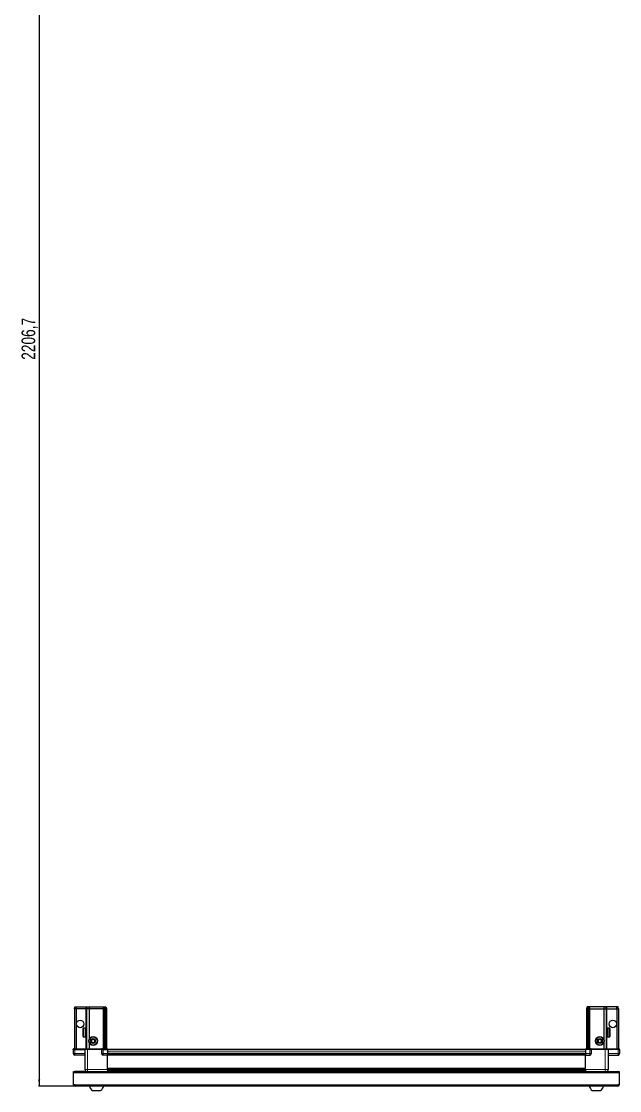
# Model space of a CAD drawing. Header units: millimetres. Extents: x 834 to 5057, y -1209 to 1920.
# Drawn here: x 882 to 1758, y -1209 to 355 of the extents above; entities that cross this region are included whole.
import ezdxf

# ---------------------------------------------------------------- set-up
doc = ezdxf.new("R2010")
doc.units = ezdxf.units.MM
doc.layers.add('FORMAT', color=7, linetype='Continuous')
doc.styles.add('SLDTEXTSTYLE0', font='TXT', dxfattribs={"width": 0.75})
doc.dimstyles.new('SLDDIMSTYLE0', dxfattribs={"dimtxt": 20, "dimasz": 10, "dimexe": 0, "dimexo": 0.0625, "dimgap": 5, "dimtad": 2, "dimdec": 1, "dimrnd": 1e-09, "dimzin": 12, "dimdsep": 46, "dimtxsty": 'SLDTEXTSTYLE0', "dimsah": 1, "dimcen": 0.09, "dimadec": 0, "dimazin": 3, "dimtfac": 1, "dimtofl": 0, "dimtmove": 0, "dimatfit": 3, "dimfxl": 0, "dimfrac": 2, "dimtolj": 1, "dimtzin": 12, "dimarcsym": 0})

# ---------------------------------------------------------------- blocks, each defined once
blk = doc.blocks.new('_D_8')
at = {"layer": 'FORMAT'}
for p, q in [((959.9, 1004), (906.8, 1004)), ((907.8, 1004), (907.8, -1202.7)), ((960.4, -1202.7), (906.8, -1202.7))]:
    blk.add_line(p, q, dxfattribs=at)
for points in [[(907.8, 1004), (906.3, 994), (909.4, 994)], [(907.8, -1202.7), (909.4, -1192.7), (906.3, -1192.7)]]:
    blk.add_solid(points, dxfattribs=at)
at = {"layer": 'FORMAT', "insert": (882, -140), "char_height": 20, "attachment_point": 1, "rotation": 90, "style": 'SLDTEXTSTYLE0'}
blk.add_mtext('2206,7', dxfattribs=at)

msp = doc.modelspace()

# ---------------------------------------------------------------- linework, layer by layer
at = {"color": 7, "linetype": 'Continuous', "lineweight": 25}
for p, q in [((959.32, -1089.72), (960.13, -1086.72)), ((959.32, -1089.72), (959.32, -1148.02)), ((961.82, -1089.72), (959.32, -1089.72)), ((960.13, -1086.72), (961.98, -1086.72)), ((961.82, -1089.72), (961.98, -1086.72)), ((976.32, -1089.72), (961.82, -1089.72)), ((961.82, -1089.72), (961.82, -1148.02)), ((961.98, -1086.72), (976.32, -1086.72)), ((976.32, -1086.72), (978.13, -1086.72)), ((977.32, -1089.72), (976.32, -1089.72)), ((977.32, -1089.72), (978.13, -1086.72)), ((980.82, -1089.72), (977.32, -1089.72)), ((977.32, -1089.72), (977.32, -1148.02)), ((978.13, -1086.72), (981.16, -1086.72)), ((981.16, -1086.72), (980.82, -1089.72)), ((1001.32, -1089.72), (980.82, -1089.72)), ((980.82, -1089.72), (980.82, -1134.22)), ((981.16, -1086.72), (1001.32, -1086.72)), ((1001.32, -1086.72), (1003.13, -1086.72)), ((1002.32, -1089.72), (1001.32, -1089.72)), ((1003.13, -1086.72), (1002.32, -1089.72)), ((1003.32, -1089.72), (1002.32, -1089.72)), ((1002.32, -1089.72), (1002.32, -1148.02)), ((1003.13, -1086.72), (1003.87, -1086.72)), ((1003.87, -1086.72), (1003.32, -1089.72)), ((1004.82, -1089.72), (1003.32, -1089.72)), ((1003.32, -1089.72), (1003.32, -1148.02)), ((1003.87, -1086.72), (1004.37, -1086.72)), ((1004.37, -1086.72), (1004.82, -1089.72)), ((1004.37, -1086.72), (1005.52, -1086.72)), ((1006.32, -1089.72), (1004.82, -1089.72)), ((1004.82, -1089.72), (1004.82, -1148.02)), ((1005.52, -1086.72), (1006.32, -1089.72)), ((1006.32, -1089.72), (1006.32, -1148.02)), ((1710.13, -1086.72), (1709.32, -1089.72)), ((1709.32, -1089.72), (1710.82, -1089.72)), ((1709.32, -1089.72), (1709.32, -1148.02)), ((1711.28, -1086.72), (1710.13, -1086.72)), ((1711.28, -1086.72), (1710.82, -1089.72)), ((1710.82, -1089.72), (1712.32, -1089.72)), ((1710.82, -1089.72), (1710.82, -1148.02)), ((1711.78, -1086.72), (1711.28, -1086.72)), ((1711.78, -1086.72), (1712.32, -1089.72)), ((1712.52, -1086.72), (1711.78, -1086.72)), ((1712.32, -1089.72), (1713.32, -1089.72)), ((1712.32, -1089.72), (1712.32, -1148.02)), ((1712.52, -1086.72), (1713.32, -1089.72)), ((1714.32, -1086.72), (1712.52, -1086.72)), ((1713.32, -1089.72), (1713.32, -1148.02)), ((1713.32, -1089.72), (1714.32, -1089.72)), ((1734.49, -1086.72), (1714.32, -1086.72)), ((1714.32, -1089.72), (1734.82, -1089.72)), ((1734.49, -1086.72), (1734.82, -1089.72)), ((1737.52, -1086.72), (1734.49, -1086.72)), ((1734.82, -1089.72), (1734.82, -1134.22)), ((1734.82, -1089.72), (1738.32, -1089.72)), ((1738.32, -1089.72), (1737.52, -1086.72)), ((1739.32, -1086.72), (1737.52, -1086.72)), ((1738.32, -1089.72), (1738.32, -1148.02)), ((1738.32, -1089.72), (1739.32, -1089.72)), ((1753.67, -1086.72), (1739.32, -1086.72)), ((1739.32, -1089.72), (1753.82, -1089.72)), ((1753.82, -1089.72), (1753.67, -1086.72)), ((1755.52, -1086.72), (1753.67, -1086.72)), ((1753.82, -1089.72), (1753.82, -1148.02)), ((1753.82, -1089.72), (1756.32, -1089.72)), ((1756.32, -1089.72), (1755.52, -1086.72)), ((1756.32, -1089.72), (1756.32, -1148.02)), ((972.12, -1129.92), (972.12, -1118.52)), ((975.32, -1117.72), (972.92, -1117.72)), ((975.32, -1117.72), (975.32, -1117.73)), ((975.32, -1117.73), (975.82, -1117.73)), ((975.32, -1117.92), (975.82, -1117.92)), ((975.32, -1117.92), (975.32, -1118.14)), ((975.32, -1118.14), (975.82, -1118.14)), ((975.32, -1118.71), (975.82, -1118.71)), ((975.32, -1118.71), (975.32, -1119.14)), ((975.32, -1119.14), (975.82, -1119.14)), ((975.32, -1120.05), (975.82, -1120.05)), ((975.32, -1120.05), (975.32, -1120.64)), ((975.32, -1120.64), (975.82, -1120.64)), ((975.32, -1121.79), (975.82, -1121.79)), ((975.32, -1121.79), (975.32, -1122.49)), ((975.32, -1122.49), (975.82, -1122.49)), ((975.32, -1123.77), (975.82, -1123.77)), ((975.32, -1123.77), (975.32, -1124.51)), ((975.32, -1123.92), (975.82, -1123.92)), ((975.32, -1124.42), (975.82, -1124.42)), ((975.32, -1124.51), (975.82, -1124.51)), ((975.32, -1125.8), (975.82, -1125.8)), ((975.32, -1125.8), (975.32, -1126.5)), ((975.82, -1117.92), (975.82, -1117.73)), ((975.82, -1118.14), (975.82, -1117.92)), ((975.82, -1118.71), (975.82, -1118.14)), ((975.82, -1119.14), (975.82, -1118.71)), ((975.82, -1120.05), (975.82, -1119.14)), ((975.92, -1119.82), (975.82, -1119.82)), ((975.82, -1120.64), (975.82, -1120.05)), ((975.82, -1121.79), (975.82, -1120.64)), ((975.82, -1122.49), (975.82, -1121.79)), ((975.82, -1123.77), (975.82, -1122.49)), ((975.82, -1123.92), (975.82, -1123.77)), ((975.82, -1124.51), (975.82, -1124.42)), ((975.82, -1125.8), (975.82, -1124.51)), ((975.82, -1126.5), (975.82, -1125.8)), ((975.92, -1128.62), (975.92, -1119.82)), ((976.81, -1120.91), (976.32, -1120.22)), ((976.32, -1128.22), (976.32, -1120.22)), ((977.29, -1120.22), (976.81, -1120.91)), ((976.81, -1127.53), (976.81, -1120.91)), ((977.32, -1120.22), (977.29, -1120.22)), ((977.29, -1128.22), (977.29, -1120.22)), ((1738.36, -1120.22), (1738.32, -1120.22)), ((1738.84, -1120.91), (1738.36, -1120.22)), ((1738.36, -1120.22), (1738.36, -1128.22)), ((1739.32, -1120.22), (1738.84, -1120.91)), ((1738.84, -1120.91), (1738.84, -1127.53)), ((1739.32, -1120.22), (1739.32, -1128.22)), ((1739.82, -1119.82), (1739.72, -1119.82)), ((1739.72, -1119.82), (1739.72, -1128.62)), ((1742.72, -1117.72), (1739.82, -1117.72)), ((1740.32, -1117.72), (1739.82, -1117.72)), ((1739.82, -1117.72), (1739.82, -1117.77)), ((1739.82, -1117.77), (1739.82, -1118.06)), ((1740.32, -1117.77), (1739.82, -1117.77)), ((1740.32, -1118.06), (1739.82, -1118.06)), ((1739.82, -1118.06), (1739.82, -1118.33)), ((1740.32, -1118.33), (1739.82, -1118.33)), ((1739.82, -1118.33), (1739.82, -1118.99)), ((1740.32, -1118.99), (1739.82, -1118.99)), ((1739.82, -1118.99), (1739.82, -1119.47)), ((1739.82, -1119.47), (1739.82, -1120.44)), ((1740.32, -1119.47), (1739.82, -1119.47)), ((1740.32, -1120.44), (1739.82, -1120.44)), ((1739.82, -1120.44), (1739.82, -1121.07)), ((1739.82, -1121.07), (1739.82, -1122.26)), ((1740.32, -1121.07), (1739.82, -1121.07)), ((1740.32, -1122.26), (1739.82, -1122.26)), ((1739.82, -1122.26), (1739.82, -1122.9)), ((1740.32, -1122.9), (1739.82, -1122.9)), ((1739.82, -1122.98), (1739.82, -1124.27)), ((1740.32, -1122.98), (1739.82, -1122.98)), ((1740.32, -1124.27), (1739.82, -1124.27)), ((1740.32, -1124.76), (1739.82, -1124.76)), ((1739.82, -1124.76), (1739.82, -1125.01)), ((1739.82, -1125.01), (1739.82, -1126.28)), ((1740.32, -1125.01), (1739.82, -1125.01)), ((1740.32, -1126.28), (1739.82, -1126.28)), ((1739.82, -1126.28), (1739.82, -1126.97)), ((1740.32, -1117.77), (1740.32, -1117.72)), ((1740.32, -1118.33), (1740.32, -1118.06)), ((1740.32, -1119.47), (1740.32, -1118.99)), ((1740.32, -1121.07), (1740.32, -1120.44)), ((1740.32, -1122.98), (1740.32, -1122.26)), ((1740.32, -1125.01), (1740.32, -1124.27)), ((1740.32, -1126.97), (1740.32, -1126.28)), ((1743.52, -1118.52), (1743.52, -1129.92)), ((972.92, -1130.72), (975.32, -1130.72)), ((975.32, -1126.5), (975.82, -1126.5)), ((975.32, -1127.67), (975.82, -1127.67)), ((975.32, -1127.67), (975.32, -1128.27)), ((975.32, -1128.27), (975.82, -1128.27)), ((975.32, -1129.2), (975.82, -1129.2)), ((975.32, -1129.2), (975.32, -1129.65)), ((975.32, -1129.65), (975.82, -1129.65)), ((975.32, -1130.25), (975.82, -1130.25)), ((975.32, -1130.25), (975.32, -1130.49)), ((975.32, -1130.49), (975.82, -1130.49)), ((975.32, -1130.71), (975.82, -1130.71)), ((975.32, -1130.71), (975.32, -1130.72)), ((975.32, -1130.72), (975.82, -1130.72)), ((975.82, -1127.67), (975.82, -1126.5)), ((975.82, -1128.27), (975.82, -1127.67)), ((975.82, -1129.2), (975.82, -1128.27)), ((975.82, -1128.62), (975.92, -1128.62)), ((975.82, -1129.65), (975.82, -1129.2)), ((975.82, -1130.25), (975.82, -1129.65)), ((975.82, -1130.49), (975.82, -1130.25)), ((975.82, -1130.71), (975.82, -1130.49)), ((975.82, -1130.72), (975.82, -1130.71)), ((976.32, -1128.22), (976.81, -1127.53)), ((976.81, -1127.53), (977.29, -1128.22)), ((977.29, -1128.22), (977.32, -1128.22)), ((980.82, -1139.22), (980.82, -1148.02)), ((1734.82, -1139.22), (1734.82, -1148.02)), ((1738.32, -1128.22), (1738.36, -1128.22)), ((1738.36, -1128.22), (1738.84, -1127.53)), ((1738.84, -1127.53), (1739.32, -1128.22)), ((1739.72, -1128.62), (1739.82, -1128.62)), ((1739.82, -1126.97), (1739.82, -1128.08)), ((1740.32, -1126.97), (1739.82, -1126.97)), ((1740.32, -1128.08), (1739.82, -1128.08)), ((1739.82, -1128.08), (1739.82, -1128.65)), ((1739.82, -1128.65), (1739.82, -1129.51)), ((1740.32, -1128.65), (1739.82, -1128.65)), ((1740.32, -1129.51), (1739.82, -1129.51)), ((1739.82, -1129.51), (1739.82, -1129.91)), ((1739.82, -1129.91), (1739.82, -1130.42)), ((1740.32, -1129.91), (1739.82, -1129.91)), ((1740.32, -1130.42), (1739.82, -1130.42)), ((1739.82, -1130.42), (1739.82, -1130.6)), ((1739.82, -1130.6), (1739.82, -1130.72)), ((1740.32, -1130.6), (1739.82, -1130.6)), ((1739.82, -1130.72), (1742.72, -1130.72)), ((1740.32, -1128.65), (1740.32, -1128.08)), ((1740.32, -1129.91), (1740.32, -1129.51)), ((1740.32, -1130.6), (1740.32, -1130.42)), ((958.32, -1148.02), (957.82, -1148.89)), ((957.82, -1149.22), (957.82, -1148.89)), ((957.82, -1149.22), (959.82, -1149.22)), ((957.82, -1149.22), (957.82, -1155.22)), ((959.82, -1148.02), (958.32, -1148.02)), ((959.82, -1148.02), (974.62, -1148.02)), ((974.62, -1149.22), (959.82, -1149.22)), ((959.82, -1149.22), (974.62, -1149.22)), ((974.82, -1157.22), (959.82, -1157.22)), ((974.62, -1148.02), (974.82, -1148.02)), ((974.82, -1149.22), (974.62, -1149.22)), ((974.82, -1149.22), (974.82, -1148.02)), ((974.82, -1148.02), (978.82, -1148.02)), ((978.82, -1149.22), (974.82, -1149.22)), ((974.82, -1149.22), (974.82, -1178.22)), ((978.82, -1148.02), (999.12, -1148.02)), ((999.12, -1149.22), (978.82, -1149.22)), ((999.12, -1148.02), (999.32, -1148.02)), ((999.32, -1149.22), (999.12, -1149.22)), ((999.32, -1149.22), (999.32, -1148.02)), ((1000, -1148.02), (999.32, -1148.02)), ((999.32, -1149.22), (1001.32, -1149.22)), ((999.32, -1149.22), (999.32, -1155.22)), ((1000, -1148.02), (1007.82, -1148.02)), ((1007.82, -1148.89), (1001.32, -1148.89)), ((1007.82, -1149.22), (1001.32, -1149.22)), ((1001.32, -1149.22), (1007.82, -1149.22)), ((1007.82, -1157.22), (1001.32, -1157.22)), ((1007.82, -1148.02), (1007.82, -1148.89)), ((1007.82, -1148.89), (1007.82, -1148.89)), ((1007.82, -1149.22), (1007.82, -1148.89)), ((1007.82, -1149.22), (1007.82, -1149.22)), ((1007.82, -1149.22), (1007.82, -1155.22)), ((1707.82, -1149.37), (1007.82, -1149.37)), ((1007.82, -1155.22), (1007.82, -1157.22)), ((1707.82, -1156.57), (1007.82, -1156.57)), ((1007.82, -1178.22), (1007.82, -1157.22)), ((1707.82, -1148.89), (1707.82, -1148.02)), ((1707.82, -1148.02), (1715.65, -1148.02)), ((1714.32, -1148.89), (1707.82, -1148.89)), ((1707.82, -1149.22), (1707.82, -1148.89)), ((1714.32, -1149.22), (1707.82, -1149.22)), ((1707.82, -1149.22), (1707.82, -1155.22)), ((1707.82, -1155.22), (1707.82, -1157.22)), ((1707.82, -1157.22), (1714.32, -1157.22)), ((1707.82, -1178.22), (1707.82, -1157.22)), ((1714.32, -1149.22), (1716.32, -1149.22)), ((1716.32, -1149.22), (1714.32, -1149.22)), ((1716.32, -1148.02), (1715.65, -1148.02)), ((1716.32, -1149.22), (1716.32, -1148.02)), ((1716.32, -1148.02), (1716.52, -1148.02)), ((1716.52, -1149.22), (1716.32, -1149.22)), ((1716.32, -1149.22), (1716.32, -1155.22)), ((1716.52, -1148.02), (1736.82, -1148.02)), ((1736.82, -1149.22), (1716.52, -1149.22)), ((1736.82, -1148.02), (1740.82, -1148.02)), ((1740.82, -1149.22), (1736.82, -1149.22)), ((1740.82, -1149.22), (1740.82, -1148.02)), ((1740.82, -1148.02), (1741.02, -1148.02)), ((1741.02, -1149.22), (1740.82, -1149.22)), ((1740.82, -1149.22), (1740.82, -1178.22)), ((1740.82, -1157.22), (1755.82, -1157.22)), ((1741.02, -1148.02), (1755.82, -1148.02)), ((1755.82, -1149.22), (1741.02, -1149.22)), ((1757.32, -1148.02), (1755.82, -1148.02)), ((1755.82, -1149.22), (1757.82, -1149.22)), ((1757.82, -1148.89), (1757.32, -1148.02)), ((1757.82, -1148.89), (1757.32, -1148.02)), ((1757.82, -1149.22), (1757.82, -1148.89)), ((1757.82, -1149.22), (1757.82, -1148.89)), ((1757.82, -1149.22), (1757.82, -1149.22)), ((1757.82, -1149.22), (1757.82, -1155.22)), ((958.32, -1183.32), (958.32, -1181.22)), ((958.32, -1181.22), (1757.32, -1181.22)), ((958.32, -1200.62), (958.32, -1183.32)), ((973.32, -1181.12), (960.42, -1181.12)), ((973.32, -1181.12), (973.32, -1181.22)), ((1007.82, -1179.25), (1707.82, -1179.25)), ((1007.82, -1179.28), (1707.82, -1179.28)), ((1031.7, -1181.07), (1007.82, -1181.07)), ((1026.32, -1181.22), (1026.32, -1181.07)), ((1026.36, -1181.22), (1026.36, -1181.07)), ((1026.63, -1181.22), (1026.63, -1181.07)), ((1026.9, -1181.22), (1026.9, -1181.07)), ((1027.55, -1181.22), (1027.55, -1181.07)), ((1028.01, -1181.22), (1028.01, -1181.07)), ((1028.98, -1181.22), (1028.98, -1181.07)), ((1029.6, -1181.22), (1029.6, -1181.07)), ((1030.78, -1181.22), (1030.78, -1181.07)), ((1031.44, -1181.22), (1031.44, -1181.07)), ((1031.5, -1181.22), (1031.5, -1181.07)), ((1032.79, -1181.07), (1031.7, -1181.07)), ((1033.52, -1181.07), (1032.79, -1181.07)), ((1032.79, -1181.22), (1032.79, -1181.07)), ((1032.79, -1181.07), (1032.79, -1181.07)), ((1032.8, -1181.22), (1032.8, -1181.07)), ((1033.3, -1181.22), (1033.3, -1181.07)), ((1033.53, -1181.07), (1033.52, -1181.07)), ((1033.53, -1181.22), (1033.53, -1181.07)), ((1033.95, -1181.07), (1033.53, -1181.07)), ((1681.7, -1181.07), (1033.95, -1181.07)), ((1034.8, -1181.22), (1034.8, -1181.07)), ((1035.49, -1181.22), (1035.49, -1181.07)), ((1036.62, -1181.22), (1036.62, -1181.07)), ((1037.19, -1181.22), (1037.19, -1181.07)), ((1038.06, -1181.22), (1038.06, -1181.07)), ((1038.47, -1181.22), (1038.47, -1181.07)), ((1039, -1181.22), (1039, -1181.07)), ((1039.19, -1181.22), (1039.19, -1181.07)), ((1039.32, -1181.22), (1039.32, -1181.07)), ((1676.33, -1181.22), (1676.33, -1181.07)), ((1676.5, -1181.22), (1676.5, -1181.07)), ((1676.71, -1181.22), (1676.71, -1181.07)), ((1677.27, -1181.22), (1677.27, -1181.07)), ((1677.69, -1181.22), (1677.69, -1181.07)), ((1678.58, -1181.22), (1678.58, -1181.07)), ((1679.17, -1181.22), (1679.17, -1181.07)), ((1680.31, -1181.22), (1680.31, -1181.07)), ((1681.01, -1181.22), (1681.01, -1181.07)), ((1682.29, -1181.07), (1681.7, -1181.07)), ((1683.02, -1181.07), (1682.29, -1181.07)), ((1682.29, -1181.22), (1682.29, -1181.07)), ((1682.29, -1181.07), (1682.29, -1181.07)), ((1682.46, -1181.22), (1682.46, -1181.07)), ((1682.96, -1181.22), (1682.96, -1181.07)), ((1683.03, -1181.07), (1683.02, -1181.07)), ((1683.03, -1181.22), (1683.03, -1181.07)), ((1684.05, -1181.07), (1683.03, -1181.07)), ((1707.82, -1181.07), (1683.95, -1181.07)), ((1684.32, -1181.22), (1684.32, -1181.07)), ((1685.02, -1181.22), (1685.02, -1181.07)), ((1686.2, -1181.22), (1686.2, -1181.07)), ((1686.81, -1181.22), (1686.81, -1181.07)), ((1687.75, -1181.22), (1687.75, -1181.07)), ((1688.2, -1181.22), (1688.2, -1181.07)), ((1688.82, -1181.22), (1688.82, -1181.07)), ((1689.07, -1181.22), (1689.07, -1181.07)), ((1689.3, -1181.22), (1689.3, -1181.07)), ((1689.32, -1181.22), (1689.32, -1181.07)), ((1742.32, -1181.12), (1742.32, -1181.22)), ((1742.32, -1181.12), (1755.22, -1181.12)), ((1757.32, -1181.22), (1757.32, -1183.32)), ((1757.32, -1183.32), (1757.32, -1200.62)), ((960.42, -1200.62), (958.32, -1200.62)), ((960.42, -1200.62), (960.42, -1202.72)), ((1755.22, -1202.72), (960.42, -1202.72)), ((1757.32, -1200.62), (1755.22, -1200.62)), ((1755.22, -1202.72), (1755.22, -1200.62)), ((985.82, -1209.32), (997.82, -1209.32)), ((1717.82, -1209.32), (1729.82, -1209.32))]:
    msp.add_line(p, q, dxfattribs=at)
at = {"color": 8, "linetype": 'Continuous', "lineweight": 18}
for p, q in [((976.32, -1089.72), (976.32, -1086.72)), ((976.32, -1089.72), (976.32, -1120.22)), ((1001.32, -1086.72), (1001.32, -1089.72)), ((1001.32, -1089.72), (1001.32, -1148.02)), ((1714.32, -1086.72), (1714.32, -1089.72)), ((1714.32, -1089.72), (1714.32, -1148.02)), ((1739.32, -1089.72), (1739.32, -1086.72)), ((1739.32, -1089.72), (1739.32, -1120.22)), ((972.92, -1130.72), (972.92, -1117.72)), ((1742.72, -1117.72), (1742.72, -1130.72)), ((976.32, -1128.22), (976.32, -1148.02)), ((1739.32, -1128.22), (1739.32, -1148.02)), ((957.82, -1155.22), (959.82, -1155.22)), ((959.82, -1149.22), (959.82, -1148.02)), ((959.82, -1149.22), (959.82, -1155.22)), ((959.82, -1155.22), (974.82, -1155.22)), ((959.82, -1157.22), (959.82, -1155.22)), ((974.62, -1149.22), (974.62, -1148.02)), ((978.82, -1149.22), (978.82, -1148.02)), ((978.82, -1149.22), (978.82, -1178.22)), ((999.12, -1149.22), (999.12, -1148.02)), ((999.32, -1155.22), (1001.32, -1155.22)), ((1001.32, -1149.22), (1001.32, -1148.89)), ((1001.32, -1149.22), (1001.32, -1155.22)), ((1001.32, -1155.22), (1007.82, -1155.22)), ((1001.32, -1155.22), (1001.32, -1157.22)), ((1007.82, -1149.22), (1007.82, -1148.89)), ((1707.82, -1151.37), (1007.82, -1151.37)), ((1707.82, -1154.57), (1007.82, -1154.57)), ((1707.82, -1157.22), (1007.82, -1157.22)), ((1714.32, -1155.22), (1707.82, -1155.22)), ((1714.32, -1149.22), (1714.32, -1148.89)), ((1714.32, -1149.22), (1714.32, -1155.22)), ((1716.32, -1155.22), (1714.32, -1155.22)), ((1714.32, -1155.22), (1714.32, -1157.22)), ((1716.52, -1148.02), (1716.52, -1149.22)), ((1736.82, -1149.22), (1736.82, -1148.02)), ((1736.82, -1149.22), (1736.82, -1178.22)), ((1755.82, -1155.22), (1740.82, -1155.22)), ((1741.02, -1148.02), (1741.02, -1149.22)), ((1755.82, -1149.22), (1755.82, -1148.02)), ((1755.82, -1149.22), (1755.82, -1155.22)), ((1757.82, -1155.22), (1755.82, -1155.22)), ((1755.82, -1157.22), (1755.82, -1155.22)), ((1757.32, -1183.32), (958.32, -1183.32)), ((960.42, -1181.22), (960.42, -1181.12)), ((978.82, -1178.22), (1007.82, -1178.22)), ((1007.82, -1176.63), (1707.82, -1176.63)), ((1707.82, -1178.04), (1007.82, -1178.04)), ((1007.82, -1180.49), (1707.82, -1180.49)), ((1736.82, -1178.22), (1707.82, -1178.22)), ((1755.22, -1181.22), (1755.22, -1181.12)), ((1755.22, -1200.62), (960.42, -1200.62))]:
    msp.add_line(p, q, dxfattribs=at)
at = {"color": 7, "linetype": 'Continuous', "lineweight": 25, "flags": 128}
for points in [[(960.42, -1181.12), (960.01, -1181.16), (959.78, -1181.22)], [(1755.86, -1181.22), (1755.63, -1181.16), (1755.22, -1181.12)]]:
    msp.add_lwpolyline(points, dxfattribs=at)
at = {"color": 7, "linetype": 'Continuous', "lineweight": 25}
for centre, radius in [((967.82, -1111.72), 5.5), ((1747.82, -1111.72), 5.5), ((986.82, -1136.72), 6.5), ((986.82, -1136.72), 3.46), ((1728.82, -1136.72), 6.5), ((1728.82, -1136.72), 3.46)]:
    msp.add_circle(centre, radius, dxfattribs=at)
at = {"color": 8, "linetype": 'Continuous', "lineweight": 18}
for centre in [(986.82, -1136.72), (1728.82, -1136.72)]:
    msp.add_circle(centre, 5.7, dxfattribs=at)
at = {"color": 7, "linetype": 'Continuous', "lineweight": 25}
for centre, radius, start, end in [((972.92, -1118.52), 0.8, 90, 180), ((976.32, -1119.82), 0.4, 180, 270), ((1739.32, -1119.82), 0.4, 270, 0), ((1742.72, -1118.52), 0.8, 360, 90), ((972.92, -1129.92), 0.8, 180, 270), ((976.32, -1128.62), 0.4, 90, 180), ((986.82, -1136.72), 2.5, 147.37605, 207.37605), ((986.82, -1136.72), 2.5, 207.37605, 267.37605), ((986.82, -1136.72), 2.5, 87.37605, 147.37605), ((986.82, -1136.72), 2.5, 267.37605, 327.37605), ((986.82, -1136.72), 2.5, 27.37605, 87.37605), ((986.82, -1136.72), 2.5, 327.37605, 27.37605), ((1728.82, -1136.72), 2.5, 134.67671, 194.67671), ((1728.82, -1136.72), 2.5, 194.67671, 254.67671), ((1728.82, -1136.72), 2.5, 74.67671, 134.67671), ((1728.82, -1136.72), 2.5, 254.67671, 314.67671), ((1728.82, -1136.72), 2.5, 14.67671, 74.67671), ((1728.82, -1136.72), 2.5, 314.67671, 14.67671), ((1739.32, -1128.62), 0.4, 360, 90), ((1742.72, -1129.92), 0.8, 270, 0), ((959.82, -1155.22), 2, 180, 270), ((1001.32, -1155.22), 2, 180, 270), ((1714.32, -1155.22), 2, 270, 0), ((1755.82, -1155.22), 2, 270, 0), ((960.42, -1200.62), 2.1, 180, 270), ((960.42, -1200.62), 0.6, 180, 270), ((992.85, -1199.7), 11.91, 194.70035, 233.8734), ((990.8, -1199.7), 11.91, 306.1266, 345.29965), ((1724.85, -1199.7), 11.91, 194.70035, 233.8734), ((1722.8, -1199.7), 11.91, 306.1266, 345.29965), ((1755.22, -1200.62), 0.6, 270, 0), ((1755.22, -1200.62), 2.1, 270, 0)]:
    msp.add_arc(centre, radius, start, end, dxfattribs=at)
for centre, start_param, end_param in [((1001.32, -1145.43), 2.4188584, 3.1415927), ((1714.32, -1145.43), 3.1415927, 3.8643269)]:
    msp.add_ellipse(centre, major_axis=(0, 3.46), ratio=0.5773503, start_param=start_param, end_param=end_param, dxfattribs=at)
for points, knots in [([(983.94, -1136.59), (984.22, -1136.16), (984.74, -1135.35), (985.26, -1134.54), (985.5, -1134.16)], [0, 0, 0, 0, 0.53468586, 1, 1, 1, 1]), ([(985.27, -1139.16), (985.21, -1139.04), (984.94, -1138.51), (984.48, -1137.63), (984.1, -1136.9), (983.94, -1136.59)], [0, 0, 0, 0, 0.1331247, 0.6370994, 1, 1, 1, 1]), ([(988.15, -1139.29), (987.64, -1139.26), (986.67, -1139.22), (985.71, -1139.18), (985.27, -1139.16)], [0, 0, 0, 0, 0.5346859, 1, 1, 1, 1]), ([(985.5, -1134.16), (986.01, -1134.18), (986.98, -1134.23), (987.93, -1134.27), (988.38, -1134.29)], [0, 0, 0, 0, 0.53468586, 1, 1, 1, 1]), ([(989.71, -1136.86), (989.43, -1137.29), (988.91, -1138.1), (988.39, -1138.91), (988.15, -1139.29)], [0, 0, 0, 0, 0.53468586, 1, 1, 1, 1]), ([(988.38, -1134.29), (988.54, -1134.6), (988.92, -1135.33), (989.38, -1136.21), (989.65, -1136.75), (989.71, -1136.86)], [0, 0, 0, 0, 0.36290056, 0.86687533, 1, 1, 1, 1]), ([(1726.04, -1135.96), (1726.41, -1135.6), (1727.09, -1134.92), (1727.78, -1134.25), (1728.09, -1133.93)], [0, 0, 0, 0, 0.53468586, 1, 1, 1, 1]), ([(1726.77, -1138.75), (1726.68, -1138.42), (1726.48, -1137.62), (1726.22, -1136.66), (1726.07, -1136.08), (1726.04, -1135.96)], [0, 0, 0, 0, 0.3629006, 0.8668753, 1, 1, 1, 1]), ([(1729.56, -1139.52), (1729.06, -1139.38), (1728.13, -1139.13), (1727.2, -1138.87), (1726.77, -1138.75)], [0, 0, 0, 0, 0.5346859, 1, 1, 1, 1]), ([(1728.09, -1133.93), (1728.59, -1134.07), (1729.52, -1134.32), (1730.45, -1134.58), (1730.88, -1134.69)], [0, 0, 0, 0, 0.5346859, 1, 1, 1, 1]), ([(1731.61, -1137.49), (1731.24, -1137.85), (1730.56, -1138.53), (1729.87, -1139.2), (1729.56, -1139.52)], [0, 0, 0, 0, 0.5346859, 1, 1, 1, 1]), ([(1730.88, -1134.69), (1730.91, -1134.82), (1731.06, -1135.39), (1731.31, -1136.36), (1731.52, -1137.15), (1731.61, -1137.49)], [0, 0, 0, 0, 0.1331247, 0.6370994, 1, 1, 1, 1]), ([(974.82, -1178.22), (974.87, -1178.66), (974.94, -1179.34), (975.38, -1180.16), (975.84, -1180.71), (976.24, -1181.07), (976.5, -1181.2), (976.55, -1181.22)], [0, 0, 0, 0, 0.3630185, 0.5584377, 0.7580039, 0.9575702, 1, 1, 1, 1]), ([(1007.82, -1178.22), (1007.82, -1178.62), (1007.82, -1179.41), (1007.82, -1180.43), (1007.82, -1181.06), (1007.82, -1181.21), (1007.82, -1181.22)], [0, 0, 0, 0, 0.32552014, 0.65104028, 0.97656042, 1, 1, 1, 1]), ([(1707.82, -1178.22), (1707.82, -1178.62), (1707.82, -1179.41), (1707.82, -1180.43), (1707.82, -1181.06), (1707.82, -1181.21), (1707.82, -1181.22)], [0, 0, 0, 0, 0.3255201, 0.6510403, 0.9765604, 1, 1, 1, 1]), ([(1740.82, -1178.22), (1740.78, -1178.66), (1740.71, -1179.34), (1740.27, -1180.16), (1739.81, -1180.71), (1739.41, -1181.07), (1739.15, -1181.2), (1739.1, -1181.22)], [0, 0, 0, 0, 0.3630185, 0.5584377, 0.7580039, 0.9575702, 1, 1, 1, 1])]:
    msp.add_open_spline(points, degree=3, knots=knots, dxfattribs=at)
at = {"color": 8, "linetype": 'Continuous', "lineweight": 18}
for points in [[(974.82, -1178.22), (974.88, -1178.22), (975, -1178.22), (975.93, -1178.22), (977.25, -1178.22), (978.3, -1178.22), (978.82, -1178.22)], [(1740.82, -1178.22), (1740.76, -1178.22), (1740.64, -1178.22), (1739.72, -1178.22), (1738.4, -1178.22), (1737.35, -1178.22), (1736.82, -1178.22)]]:
    msp.add_open_spline(points, degree=3, dxfattribs=at)
for points in [[(978.82, -1178.22), (978.82, -1178.66), (978.82, -1179.34), (978.82, -1180.16), (978.82, -1180.71), (978.82, -1181.07), (978.82, -1181.2), (978.82, -1181.22)], [(1736.82, -1178.22), (1736.82, -1178.66), (1736.82, -1179.34), (1736.82, -1180.16), (1736.82, -1180.71), (1736.82, -1181.07), (1736.82, -1181.2), (1736.82, -1181.22)]]:
    msp.add_open_spline(points, degree=3, knots=[0, 0, 0, 0, 0.3630185, 0.5584377, 0.7580039, 0.9575702, 1, 1, 1, 1], dxfattribs=at)

# ---------------------------------------------------------------- dimensions: what is measured, and where the dimension line sits
at = {"layer": 'FORMAT'}
dim = msp.add_linear_dim(base=(907.82, -1202.72), p1=(959.92, 1003.98), p2=(960.42, -1202.72), angle=90, dimstyle='SLDDIMSTYLE0', dxfattribs=at)
dim.commit()
dim.dimension.update_dxf_attribs({"geometry": '_D_8', "text_midpoint": (907.82, -99.37), "dimtype": 160})

doc.saveas('drawing.dxf')
